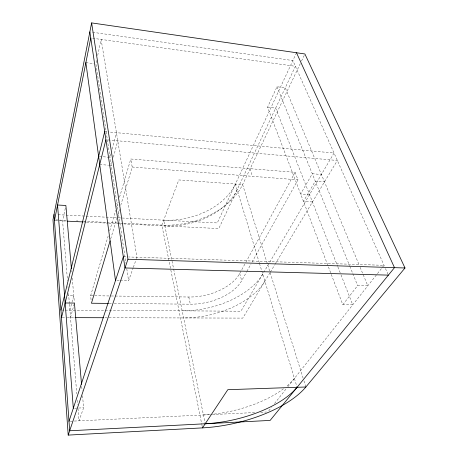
<?xml version="1.0" encoding="UTF-8"?>
<svg xmlns="http://www.w3.org/2000/svg" width="458" height="458" viewBox="0 0 458 458"><rect width="100%" height="100%" fill="white"/><g stroke="black" fill="none" stroke-linecap="round" stroke-linejoin="round"><path stroke-width="0.34" stroke-dasharray="2.29 1.72" d="M65.299 208.167L62.591 220.922L67.498 280.685M96.661 60.422L95.917 63.92L125.927 263.115M97.697 55.521L101.115 39.417L136.919 257.241L136.444 258.587M69.914 310.146L71.837 302.812M72.009 302.143L73.761 295.479L68.093 295.404M110.882 153.894L109.989 157.312L99.329 156.447M112.141 149.102L116.447 132.683M70.532 317.64L74.248 303.728M112.302 161.302L111.208 165.401L109.181 165.246M113.395 157.203L117.78 140.801M91.073 299.807L90.638 295.708L108.3 235.555M109.702 230.769L115.725 210.262M116.727 206.85L118.13 202.064M119.532 197.278L130.77 159L295.072 172.34L297.952 179.834L251.413 263.264M110.693 238.893L116.836 218.357M117.861 214.934L119.498 209.461M120.729 205.356L132.196 167.027L130.77 159M82.543 395.712L83.608 407.82L78.999 420.833L78.009 408.742M120.322 280.599L128.589 280.771L133.112 267.999M133.347 267.329L136.203 259.262M341.015 274.92L352.734 304.822L342.83 304.725L267.569 107.189L276.981 86.745L285.26 87.787L359.29 265.325M296.486 52.75L217.287 222.943L56.878 214.636M300.288 63.622L242.62 184.568A69.605 47.678 -13.2 0 1 161.829 225.113L121.994 223.149M301.519 61.051L304.891 53.97M111.26 295.977L188.776 297.013A42.686 24.423 -13.1 0 0 239.706 273.541L245.517 262.921M245.854 262.297L295.072 172.34M114.202 303.448L190.31 304.186A43.035 24.251 -13.1 0 0 241.692 280.697L246.553 271.983M246.902 271.359L251.07 263.888M270.008 272.682L242.751 318.098L103.96 317.732M270.357 272.098L274.777 264.741M275.132 264.146L337.346 160.477L107.332 139.862M342.83 304.725L357.646 285.569L367.82 285.781L359.564 265.983M268.754 410.82L271.417 407.46M274.519 403.544L286.05 388.997M287.819 386.758L384.027 265.325L128.761 256.978M70.32 421.245L211.556 414.587M212.272 414.559L255.037 412.543M260.739 412.274L266.447 412.005M74.677 408.187L83.608 407.82M62.202 317.617L66.484 317.629M67.2 317.634L74.333 317.652M61.658 310.095L64.515 310.112M65.231 310.112L240.908 311.211L334.031 153.041L108.26 131.915M109.222 303.402L111.357 303.425M90.638 295.708L110.55 295.971M116.876 280.525L119.63 280.582M123.322 256.801L128.08 256.955M55.178 220.561L66.61 221.122M83.671 221.958L85.904 222.067M86.516 222.096L108.048 223.149M108.598 223.178L123.053 223.882M123.551 223.905L218.792 228.565L295.41 66.296L90.776 37.991M55.842 219.892L66.513 220.418M76.469 220.911L77.894 220.979M83.585 221.26L106.342 222.382M107.058 222.416L117.013 222.903M117.723 222.943L121.284 223.115M312.436 201.978L303.459 201.388L315.293 181.173L324.499 181.889M309.556 194.616L300.643 193.997L312.276 173.737L321.407 174.481M99.724 164.514L108.506 165.195M132.196 167.027L297.952 179.834M104.699 131.583L107.544 131.852M267.569 107.189L275.664 108.117L337.632 266.281M85.869 62.654L93.907 63.668M92.693 32.289L292.857 60.559L384.325 266.001M385.481 268.594L388.103 274.474M276.981 86.745L349.58 265.686M349.849 266.35L352.54 272.979M352.809 273.638L357.646 285.569M337.89 266.945L340.758 274.25M249.919 168.676L252.427 176.319M303.104 378.136L242.62 184.568L178.82 179.937L161.829 225.113L201.783 424.377M303.957 380.861L305.875 386.999M259.28 262.743L235.389 184.042A61.441 42.056 -13.2 0 1 163.689 220.166L173.536 268.445M259.486 263.43L297.093 387.302M239.706 273.541L241.692 280.697M188.776 297.013L190.31 304.186M173.679 269.144L205.218 423.77M201.926 425.081L202.35 427.188M126.78 268.766L128.589 280.771M71.551 270.312L71.677 271.737M72.238 278.149L74.362 302.377M81.73 386.449L82.108 390.726M67.961 286.376L68.082 287.796M68.545 293.492L69.364 303.448M69.421 304.164L76.778 393.8M77.305 400.206L77.654 404.471M294.402 378.445A77.156 34.224 -13.1 0 1 286.038 386.792M283.473 388.796A77.156 34.224 -13.1 0 1 212.712 414.244M210.033 414.513A77.156 34.224 -13.1 0 1 203.421 414.971M264.89 281.212A69.261 39.102 -13.1 0 1 183.629 317.938M262.737 274.136A68.689 39.382 -13.1 0 1 182.181 310.845M237.118 189.744A61.899 41.936 -13.2 0 1 164.863 225.926"/><path stroke-width="0.69" d="M91.629 22.9L52.996 219.754L68.202 435.1L202.488 427.887A88.268 38.22 -13.1 0 0 305.875 386.999L405.004 267.982L304.891 53.97L91.629 22.9L127.948 259.234L68.202 435.1M54.468 220.527L90.776 37.991M60.943 310.089L104.699 131.583M61.487 317.617L105.907 139.736M110.075 240.942L91.44 303.23L108.512 303.396M68.986 421.308L123.322 256.801M202.488 427.887L227.809 389.695L305.875 386.999M75.049 317.652L103.594 317.726M65.145 302.978L74.425 303.064L81.547 384.314M388.39 275.126L124.982 267.959L89.865 31.888M127.948 259.234L405.004 267.982M67.286 221.157L82.955 221.918M296.486 52.75L394.481 267.649L270.14 420.415L69.673 430.778L54.027 214.487M85.869 62.654L115.496 280.496M71.431 268.886L65.872 205.476L57.553 205.007L73.303 408.244M297.093 387.302A77.883 33.686 -13.1 0 1 205.218 423.77"/></g></svg>
